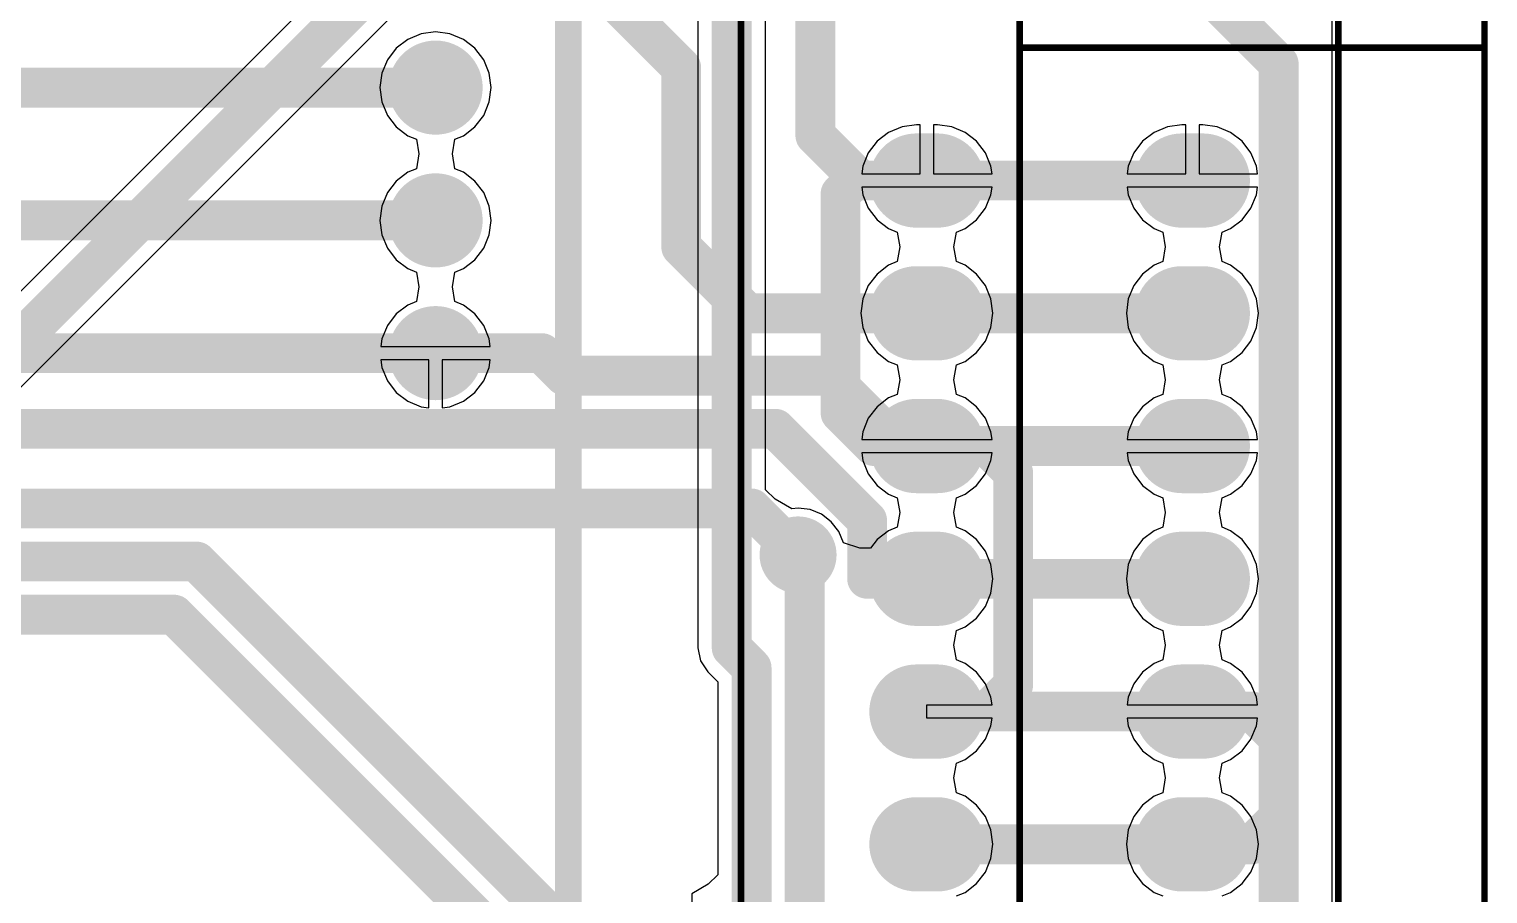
# Model space of a CAD drawing. Header units: millimetres. Extents: x 2.82 to 7.12, y 0.77 to 5.15.
# Drawn here: x 6.019 to 7.118, y 3.018 to 3.669 of the extents above; entities that cross this region are included whole.
import ezdxf

# ---------------------------------------------------------------- set-up
doc = ezdxf.new("R2010")
doc.units = ezdxf.units.MM
doc.header["$MEASUREMENT"] = 0
for name, color, linetype in [('BottomLayer', 5, 'Continuous'), ('BottomSolder', 6, 'Continuous'), ('Mechanical1', 6, 'Continuous'), ('MultiLayer', 9, 'Continuous'), ('PadHoleLayer', 156, 'Continuous'), ('TopLayer', 1, 'Continuous'), ('TopOverlay', 2, 'Continuous'), ('TopSolder', 216, 'Continuous'), ('ViaHoleLayer', 16, 'Continuous')]:
    doc.layers.add(name, color=color, linetype=linetype)

msp = doc.modelspace()

# ---------------------------------------------------------------- linework, layer by layer
at = {"layer": 'BottomLayer'}
for points, const_width in [([(6.863, 3.74), (6.96, 3.643)], 0.03), ([(6.451, 3.699), (6.51, 3.64)], 0.03), ([(6.51, 3.505), (6.51, 3.64)], 0.03), ([(6.96, 3.075), (6.96, 3.643)], 0.03), ([(5.725, 3.625), (6.325, 3.625)], 0.03), ([(6.6871, 3.555), (6.7029, 3.555)], 0.063), ([(6.8871, 3.555), (6.9029, 3.555)], 0.063), ([(6.695, 3.555), (6.895, 3.555)], 0.03), ([(5.725, 3.525), (6.325, 3.525)], 0.03), ([(6.51, 3.505), (6.56, 3.455)], 0.03), ([(6.6871, 3.455), (6.7029, 3.455)], 0.063), ([(6.8871, 3.455), (6.9029, 3.455)], 0.063), ([(6.56, 3.455), (6.695, 3.455)], 0.03), ([(6.695, 3.455), (6.895, 3.455)], 0.03), ([(5.725, 3.425), (6.325, 3.425)], 0.03), ([(6.325, 3.425), (6.405, 3.425)], 0.03), ([(6.405, 3.425), (6.422, 3.408)], 0.03), ([(6.422, 3.408), (6.621, 3.408)], 0.03), ([(6.621, 3.408), (6.674, 3.355)], 0.03), ([(6.6871, 3.355), (6.7029, 3.355)], 0.063), ([(6.8871, 3.355), (6.9029, 3.355)], 0.063), ([(5.541, 3.368), (6.581, 3.368)], 0.03), ([(6.581, 3.368), (6.65, 3.299)], 0.03), ([(6.674, 3.355), (6.695, 3.355)], 0.03), ([(6.695, 3.355), (6.895, 3.355)], 0.03), ([(5.4646, 3.308), (6.563, 3.308)], 0.03), ([(6.563, 3.308), (6.598, 3.273)], 0.03), ([(6.65, 3.255), (6.65, 3.299)], 0.03), ([(6.6871, 3.255), (6.7029, 3.255)], 0.063), ([(6.8871, 3.255), (6.9029, 3.255)], 0.063), ([(5.5046, 3.268), (6.145, 3.268)], 0.03), ([(6.145, 3.268), (6.558, 2.855)], 0.03), ([(6.65, 3.255), (6.695, 3.255)], 0.03), ([(6.695, 3.255), (6.895, 3.255)], 0.03), ([(5.553, 3.228), (6.128, 3.228)], 0.03), ([(6.128, 3.228), (6.579, 2.777)], 0.03), ([(6.6871, 3.155), (6.7029, 3.155)], 0.063), ([(6.8871, 3.155), (6.9029, 3.155)], 0.063), ([(6.695, 3.155), (6.895, 3.155)], 0.03), ([(6.94, 3.055), (6.96, 3.075)], 0.03), ([(6.6871, 3.055), (6.7029, 3.055)], 0.063), ([(6.8871, 3.055), (6.9029, 3.055)], 0.063), ([(6.695, 3.055), (6.895, 3.055)], 0.03), ([(6.895, 3.055), (6.94, 3.055)], 0.03)]:
    msp.add_lwpolyline(points, dxfattribs=dict(at, const_width=const_width))
for points, const_width in [([(6.3093, 3.625, 1), (6.3407, 3.625, 1)], 0.0315), ([(6.5025, 3.64, 1), (6.5175, 3.64, 1)], 0.015), ([(6.5025, 3.64, 1), (6.5175, 3.64, 1)], 0.015), ([(6.9525, 3.643, 1), (6.9675, 3.643, 1)], 0.015), ([(6.9525, 3.643, 1), (6.9675, 3.643, 1)], 0.015), ([(6.3175, 3.625, 1), (6.3325, 3.625, 1)], 0.015), ([(6.6714, 3.555, 1), (6.7029, 3.555, 1)], 0.0315), ([(6.6871, 3.555, 1), (6.7186, 3.555, 1)], 0.0315), ([(6.8714, 3.555, 1), (6.9029, 3.555, 1)], 0.0315), ([(6.8871, 3.555, 1), (6.9186, 3.555, 1)], 0.0315), ([(6.6875, 3.555, 1), (6.7025, 3.555, 1)], 0.015), ([(6.8875, 3.555, 1), (6.9025, 3.555, 1)], 0.015), ([(6.3093, 3.525, 1), (6.3407, 3.525, 1)], 0.0315), ([(6.3175, 3.525, 1), (6.3325, 3.525, 1)], 0.015), ([(6.5025, 3.505, 1), (6.5175, 3.505, 1)], 0.015), ([(6.5025, 3.505, 1), (6.5175, 3.505, 1)], 0.015), ([(6.6714, 3.455, 1), (6.7029, 3.455, 1)], 0.0315), ([(6.6871, 3.455, 1), (6.7186, 3.455, 1)], 0.0315), ([(6.8714, 3.455, 1), (6.9029, 3.455, 1)], 0.0315), ([(6.8871, 3.455, 1), (6.9186, 3.455, 1)], 0.0315), ([(6.5525, 3.455, 1), (6.5675, 3.455, 1)], 0.015), ([(6.5525, 3.455, 1), (6.5675, 3.455, 1)], 0.015), ([(6.6875, 3.455, 1), (6.7025, 3.455, 1)], 0.015), ([(6.6875, 3.455, 1), (6.7025, 3.455, 1)], 0.015), ([(6.8875, 3.455, 1), (6.9025, 3.455, 1)], 0.015), ([(6.3093, 3.425, 1), (6.3407, 3.425, 1)], 0.0315), ([(6.3175, 3.425, 1), (6.3325, 3.425, 1)], 0.015), ([(6.3175, 3.425, 1), (6.3325, 3.425, 1)], 0.015), ([(6.3975, 3.425, 1), (6.4125, 3.425, 1)], 0.015), ([(6.3975, 3.425, 1), (6.4125, 3.425, 1)], 0.015), ([(6.4145, 3.408, 1), (6.4295, 3.408, 1)], 0.015), ([(6.4145, 3.408, 1), (6.4295, 3.408, 1)], 0.015), ([(6.6135, 3.408, 1), (6.6285, 3.408, 1)], 0.015), ([(6.6135, 3.408, 1), (6.6285, 3.408, 1)], 0.015), ([(6.6714, 3.355, 1), (6.7029, 3.355, 1)], 0.0315), ([(6.6871, 3.355, 1), (6.7186, 3.355, 1)], 0.0315), ([(6.8714, 3.355, 1), (6.9029, 3.355, 1)], 0.0315), ([(6.8871, 3.355, 1), (6.9186, 3.355, 1)], 0.0315), ([(6.5735, 3.368, 1), (6.5885, 3.368, 1)], 0.015), ([(6.5735, 3.368, 1), (6.5885, 3.368, 1)], 0.015), ([(6.6665, 3.355, 1), (6.6815, 3.355, 1)], 0.015), ([(6.6665, 3.355, 1), (6.6815, 3.355, 1)], 0.015), ([(6.6875, 3.355, 1), (6.7025, 3.355, 1)], 0.015), ([(6.6875, 3.355, 1), (6.7025, 3.355, 1)], 0.015), ([(6.8875, 3.355, 1), (6.9025, 3.355, 1)], 0.015), ([(6.5555, 3.308, 1), (6.5705, 3.308, 1)], 0.015), ([(6.5555, 3.308, 1), (6.5705, 3.308, 1)], 0.015), ([(6.6425, 3.299, 1), (6.6575, 3.299, 1)], 0.015), ([(6.6425, 3.299, 1), (6.6575, 3.299, 1)], 0.015), ([(6.5855, 3.273, 1), (6.6105, 3.273, 1)], 0.025), ([(6.5905, 3.273, 1), (6.6055, 3.273, 1)], 0.015), ([(6.6714, 3.255, 1), (6.7029, 3.255, 1)], 0.0315), ([(6.6871, 3.255, 1), (6.7186, 3.255, 1)], 0.0315), ([(6.8714, 3.255, 1), (6.9029, 3.255, 1)], 0.0315), ([(6.8871, 3.255, 1), (6.9186, 3.255, 1)], 0.0315), ([(6.1375, 3.268, 1), (6.1525, 3.268, 1)], 0.015), ([(6.1375, 3.268, 1), (6.1525, 3.268, 1)], 0.015), ([(6.6425, 3.255, 1), (6.6575, 3.255, 1)], 0.015), ([(6.6425, 3.255, 1), (6.6575, 3.255, 1)], 0.015), ([(6.6875, 3.255, 1), (6.7025, 3.255, 1)], 0.015), ([(6.6875, 3.255, 1), (6.7025, 3.255, 1)], 0.015), ([(6.8875, 3.255, 1), (6.9025, 3.255, 1)], 0.015), ([(6.1205, 3.228, 1), (6.1355, 3.228, 1)], 0.015), ([(6.1205, 3.228, 1), (6.1355, 3.228, 1)], 0.015), ([(6.6714, 3.155, 1), (6.7029, 3.155, 1)], 0.0315), ([(6.6871, 3.155, 1), (6.7186, 3.155, 1)], 0.0315), ([(6.8714, 3.155, 1), (6.9029, 3.155, 1)], 0.0315), ([(6.8871, 3.155, 1), (6.9186, 3.155, 1)], 0.0315), ([(6.6875, 3.155, 1), (6.7025, 3.155, 1)], 0.015), ([(6.8875, 3.155, 1), (6.9025, 3.155, 1)], 0.015), ([(6.9525, 3.075, 1), (6.9675, 3.075, 1)], 0.015), ([(6.9525, 3.075, 1), (6.9675, 3.075, 1)], 0.015), ([(6.6714, 3.055, 1), (6.7029, 3.055, 1)], 0.0315), ([(6.6871, 3.055, 1), (6.7186, 3.055, 1)], 0.0315), ([(6.8714, 3.055, 1), (6.9029, 3.055, 1)], 0.0315), ([(6.8871, 3.055, 1), (6.9186, 3.055, 1)], 0.0315), ([(6.6875, 3.055, 1), (6.7025, 3.055, 1)], 0.015), ([(6.8875, 3.055, 1), (6.9025, 3.055, 1)], 0.015), ([(6.8875, 3.055, 1), (6.9025, 3.055, 1)], 0.015), ([(6.9325, 3.055, 1), (6.9475, 3.055, 1)], 0.015), ([(6.9325, 3.055, 1), (6.9475, 3.055, 1)], 0.015)]:
    msp.add_lwpolyline(points, format="xyb", close=True, dxfattribs=dict(at, const_width=const_width))
at = {"layer": 'BottomSolder'}
for points, const_width in [([(6.3073, 3.625, 1), (6.3427, 3.625, 1)], 0.0355), ([(6.6694, 3.555, 1), (6.7049, 3.555, 1)], 0.0355), ([(6.6851, 3.555, 1), (6.7206, 3.555, 1)], 0.0355), ([(6.8694, 3.555, 1), (6.9049, 3.555, 1)], 0.0355), ([(6.8851, 3.555, 1), (6.9206, 3.555, 1)], 0.0355), ([(6.3073, 3.525, 1), (6.3427, 3.525, 1)], 0.0355), ([(6.6694, 3.455, 1), (6.7049, 3.455, 1)], 0.0355), ([(6.6851, 3.455, 1), (6.7206, 3.455, 1)], 0.0355), ([(6.8694, 3.455, 1), (6.9049, 3.455, 1)], 0.0355), ([(6.8851, 3.455, 1), (6.9206, 3.455, 1)], 0.0355), ([(6.3073, 3.425, 1), (6.3427, 3.425, 1)], 0.0355), ([(6.6694, 3.355, 1), (6.7049, 3.355, 1)], 0.0355), ([(6.6851, 3.355, 1), (6.7206, 3.355, 1)], 0.0355), ([(6.8694, 3.355, 1), (6.9049, 3.355, 1)], 0.0355), ([(6.8851, 3.355, 1), (6.9206, 3.355, 1)], 0.0355), ([(6.5835, 3.273, 1), (6.6125, 3.273, 1)], 0.029), ([(6.6694, 3.255, 1), (6.7049, 3.255, 1)], 0.0355), ([(6.6851, 3.255, 1), (6.7206, 3.255, 1)], 0.0355), ([(6.8694, 3.255, 1), (6.9049, 3.255, 1)], 0.0355), ([(6.8851, 3.255, 1), (6.9206, 3.255, 1)], 0.0355), ([(6.6694, 3.155, 1), (6.7049, 3.155, 1)], 0.0355), ([(6.6851, 3.155, 1), (6.7206, 3.155, 1)], 0.0355), ([(6.8694, 3.155, 1), (6.9049, 3.155, 1)], 0.0355), ([(6.8851, 3.155, 1), (6.9206, 3.155, 1)], 0.0355), ([(6.6694, 3.055, 1), (6.7049, 3.055, 1)], 0.0355), ([(6.6851, 3.055, 1), (6.7206, 3.055, 1)], 0.0355), ([(6.8694, 3.055, 1), (6.9049, 3.055, 1)], 0.0355), ([(6.8851, 3.055, 1), (6.9206, 3.055, 1)], 0.0355)]:
    msp.add_lwpolyline(points, format="xyb", close=True, dxfattribs=dict(at, const_width=const_width))
at = {"layer": 'BottomSolder', "const_width": 0.071}
for points in [[(6.6871, 3.555), (6.7029, 3.555)], [(6.8871, 3.555), (6.9029, 3.555)], [(6.6871, 3.455), (6.7029, 3.455)], [(6.8871, 3.455), (6.9029, 3.455)], [(6.6871, 3.355), (6.7029, 3.355)], [(6.8871, 3.355), (6.9029, 3.355)], [(6.6871, 3.255), (6.7029, 3.255)], [(6.8871, 3.255), (6.9029, 3.255)], [(6.6871, 3.155), (6.7029, 3.155)], [(6.8871, 3.155), (6.9029, 3.155)], [(6.6871, 3.055), (6.7029, 3.055)], [(6.8871, 3.055), (6.9029, 3.055)]]:
    msp.add_lwpolyline(points, dxfattribs=at)
at = {"layer": 'Mechanical1', "const_width": 0.005}
msp.add_lwpolyline([(7.005, 0.995), (7.005, 4.945)], dxfattribs=at)
at = {"layer": 'MultiLayer'}
for points, const_width in [([(6.3093, 3.625, 1), (6.3407, 3.625, 1)], 0.0315), ([(6.6714, 3.555, 1), (6.7029, 3.555, 1)], 0.0315), ([(6.6871, 3.555, 1), (6.7186, 3.555, 1)], 0.0315), ([(6.8714, 3.555, 1), (6.9029, 3.555, 1)], 0.0315), ([(6.8871, 3.555, 1), (6.9186, 3.555, 1)], 0.0315), ([(6.3093, 3.525, 1), (6.3407, 3.525, 1)], 0.0315), ([(6.6714, 3.455, 1), (6.7029, 3.455, 1)], 0.0315), ([(6.6871, 3.455, 1), (6.7186, 3.455, 1)], 0.0315), ([(6.8714, 3.455, 1), (6.9029, 3.455, 1)], 0.0315), ([(6.8871, 3.455, 1), (6.9186, 3.455, 1)], 0.0315), ([(6.3093, 3.425, 1), (6.3407, 3.425, 1)], 0.0315), ([(6.6714, 3.355, 1), (6.7029, 3.355, 1)], 0.0315), ([(6.6871, 3.355, 1), (6.7186, 3.355, 1)], 0.0315), ([(6.8714, 3.355, 1), (6.9029, 3.355, 1)], 0.0315), ([(6.8871, 3.355, 1), (6.9186, 3.355, 1)], 0.0315), ([(6.5855, 3.273, 1), (6.6105, 3.273, 1)], 0.025), ([(6.6714, 3.255, 1), (6.7029, 3.255, 1)], 0.0315), ([(6.6871, 3.255, 1), (6.7186, 3.255, 1)], 0.0315), ([(6.8714, 3.255, 1), (6.9029, 3.255, 1)], 0.0315), ([(6.8871, 3.255, 1), (6.9186, 3.255, 1)], 0.0315), ([(6.6714, 3.155, 1), (6.7029, 3.155, 1)], 0.0315), ([(6.6871, 3.155, 1), (6.7186, 3.155, 1)], 0.0315), ([(6.8714, 3.155, 1), (6.9029, 3.155, 1)], 0.0315), ([(6.8871, 3.155, 1), (6.9186, 3.155, 1)], 0.0315), ([(6.6714, 3.055, 1), (6.7029, 3.055, 1)], 0.0315), ([(6.6871, 3.055, 1), (6.7186, 3.055, 1)], 0.0315), ([(6.8714, 3.055, 1), (6.9029, 3.055, 1)], 0.0315), ([(6.8871, 3.055, 1), (6.9186, 3.055, 1)], 0.0315)]:
    msp.add_lwpolyline(points, format="xyb", close=True, dxfattribs=dict(at, const_width=const_width))
at = {"layer": 'MultiLayer', "const_width": 0.063}
for points in [[(6.6871, 3.555), (6.7029, 3.555)], [(6.8871, 3.555), (6.9029, 3.555)], [(6.6871, 3.455), (6.7029, 3.455)], [(6.8871, 3.455), (6.9029, 3.455)], [(6.6871, 3.355), (6.7029, 3.355)], [(6.8871, 3.355), (6.9029, 3.355)], [(6.6871, 3.255), (6.7029, 3.255)], [(6.8871, 3.255), (6.9029, 3.255)], [(6.6871, 3.155), (6.7029, 3.155)], [(6.8871, 3.155), (6.9029, 3.155)], [(6.6871, 3.055), (6.7029, 3.055)], [(6.8871, 3.055), (6.9029, 3.055)]]:
    msp.add_lwpolyline(points, dxfattribs=at)
at = {"layer": 'PadHoleLayer'}
for points, const_width in [([(6.3171, 3.625, 1), (6.3329, 3.625, 1)], 0.0157), ([(6.6852, 3.555, 1), (6.7048, 3.555, 1)], 0.0197), ([(6.8852, 3.555, 1), (6.9048, 3.555, 1)], 0.0197), ([(6.3171, 3.525, 1), (6.3329, 3.525, 1)], 0.0157), ([(6.6852, 3.455, 1), (6.7048, 3.455, 1)], 0.0197), ([(6.8852, 3.455, 1), (6.9048, 3.455, 1)], 0.0197), ([(6.3171, 3.425, 1), (6.3329, 3.425, 1)], 0.0157), ([(6.6852, 3.355, 1), (6.7048, 3.355, 1)], 0.0197), ([(6.8852, 3.355, 1), (6.9048, 3.355, 1)], 0.0197), ([(6.6852, 3.255, 1), (6.7048, 3.255, 1)], 0.0197), ([(6.8852, 3.255, 1), (6.9048, 3.255, 1)], 0.0197), ([(6.6852, 3.155, 1), (6.7048, 3.155, 1)], 0.0197), ([(6.8852, 3.155, 1), (6.9048, 3.155, 1)], 0.0197), ([(6.6852, 3.055, 1), (6.7048, 3.055, 1)], 0.0197), ([(6.8852, 3.055, 1), (6.9048, 3.055, 1)], 0.0197)]:
    msp.add_lwpolyline(points, format="xyb", close=True, dxfattribs=dict(at, const_width=const_width))
at = {"layer": 'TopLayer'}
for p, q in [((7, 4.9022), (7, 1)), ((6.5225, 4.0154), (6.5225, 3.203)), ((6.5735, 3.322), (6.5735, 4.0176)), ((6.3568, 3.8159), (5.7141, 3.1732)), ((5.7502, 3.1371), (6.3929, 3.7798)), ((6.3041, 3.6612), (6.2954, 3.6546)), ((6.3142, 3.6654), (6.3041, 3.6612)), ((6.325, 3.6669), (6.3142, 3.6654)), ((6.3358, 3.6654), (6.325, 3.6669)), ((6.3459, 3.6612), (6.3358, 3.6654)), ((6.3546, 3.6546), (6.3459, 3.6612)), ((6.2954, 3.6546), (6.2888, 3.6459)), ((6.3612, 3.6459), (6.3546, 3.6546)), ((6.2888, 3.6459), (6.2846, 3.6358)), ((6.3654, 3.6358), (6.3612, 3.6459)), ((6.2846, 3.6358), (6.2831, 3.625)), ((6.3669, 3.625), (6.3654, 3.6358)), ((6.2831, 3.625), (6.2846, 3.6142)), ((6.3654, 3.6142), (6.3669, 3.625)), ((6.2846, 3.6142), (6.2888, 3.6041)), ((6.2888, 3.6041), (6.2954, 3.5954)), ((6.3546, 3.5954), (6.3612, 3.6041)), ((6.3612, 3.6041), (6.3654, 3.6142)), ((6.2954, 3.5954), (6.3041, 3.5888)), ((6.3459, 3.5888), (6.3546, 3.5954)), ((6.6763, 3.5954), (6.6662, 3.5912)), ((6.6871, 3.5969), (6.6763, 3.5954)), ((6.69, 3.5969), (6.6871, 3.5969)), ((6.69, 3.56), (6.69, 3.5969)), ((6.7029, 3.5969), (6.7, 3.5969)), ((6.7, 3.5969), (6.7, 3.56)), ((6.7137, 3.5954), (6.7029, 3.5969)), ((6.7238, 3.5912), (6.7137, 3.5954)), ((6.8763, 3.5954), (6.8662, 3.5912)), ((6.8871, 3.5969), (6.8763, 3.5954)), ((6.89, 3.5969), (6.8871, 3.5969)), ((6.89, 3.56), (6.89, 3.5969)), ((6.9029, 3.5969), (6.9, 3.5969)), ((6.9, 3.5969), (6.9, 3.56)), ((6.9137, 3.5954), (6.9029, 3.5969)), ((6.9238, 3.5912), (6.9137, 3.5954)), ((6.3041, 3.5888), (6.3106, 3.5861)), ((6.3106, 3.5861), (6.3124, 3.575)), ((6.3376, 3.575), (6.3394, 3.5861)), ((6.3394, 3.5861), (6.3459, 3.5888)), ((6.6575, 3.5846), (6.6509, 3.5759)), ((6.6662, 3.5912), (6.6575, 3.5846)), ((6.7325, 3.5846), (6.7238, 3.5912)), ((6.7391, 3.5759), (6.7325, 3.5846)), ((6.8575, 3.5846), (6.8509, 3.5759)), ((6.8662, 3.5912), (6.8575, 3.5846)), ((6.9325, 3.5846), (6.9238, 3.5912)), ((6.9391, 3.5759), (6.9325, 3.5846)), ((6.3124, 3.575), (6.3106, 3.5639)), ((6.3394, 3.5639), (6.3376, 3.575)), ((6.6509, 3.5759), (6.6467, 3.5658)), ((6.7433, 3.5658), (6.7391, 3.5759)), ((6.8509, 3.5759), (6.8467, 3.5658)), ((6.9433, 3.5658), (6.9391, 3.5759)), ((6.3041, 3.5612), (6.2954, 3.5546)), ((6.3106, 3.5639), (6.3041, 3.5612)), ((6.3459, 3.5612), (6.3394, 3.5639)), ((6.3546, 3.5546), (6.3459, 3.5612)), ((6.6467, 3.5658), (6.6459, 3.56)), ((6.6459, 3.56), (6.69, 3.56)), ((6.7, 3.56), (6.7441, 3.56)), ((6.7441, 3.56), (6.7433, 3.5658)), ((6.8467, 3.5658), (6.8459, 3.56)), ((6.8459, 3.56), (6.89, 3.56)), ((6.9, 3.56), (6.9441, 3.56)), ((6.9441, 3.56), (6.9433, 3.5658)), ((6.2954, 3.5546), (6.2888, 3.5459)), ((6.3612, 3.5459), (6.3546, 3.5546)), ((6.695, 3.55), (6.6459, 3.55)), ((6.6459, 3.55), (6.6467, 3.5442)), ((6.7441, 3.55), (6.695, 3.55)), ((6.7433, 3.5442), (6.7441, 3.55)), ((6.895, 3.55), (6.8459, 3.55)), ((6.8459, 3.55), (6.8467, 3.5442)), ((6.9441, 3.55), (6.895, 3.55)), ((6.9433, 3.5442), (6.9441, 3.55)), ((6.2888, 3.5459), (6.2846, 3.5358)), ((6.3654, 3.5358), (6.3612, 3.5459)), ((6.6467, 3.5442), (6.6509, 3.5341)), ((6.7391, 3.5341), (6.7433, 3.5442)), ((6.8467, 3.5442), (6.8509, 3.5341)), ((6.9391, 3.5341), (6.9433, 3.5442)), ((6.2846, 3.5358), (6.2831, 3.525)), ((6.3669, 3.525), (6.3654, 3.5358)), ((6.6509, 3.5341), (6.6575, 3.5254)), ((6.7325, 3.5254), (6.7391, 3.5341)), ((6.8509, 3.5341), (6.8575, 3.5254)), ((6.9325, 3.5254), (6.9391, 3.5341)), ((6.2831, 3.525), (6.2846, 3.5142)), ((6.3654, 3.5142), (6.3669, 3.525)), ((6.6575, 3.5254), (6.6662, 3.5188)), ((6.6662, 3.5188), (6.6727, 3.5161)), ((6.6727, 3.5161), (6.6746, 3.505)), ((6.7154, 3.505), (6.7173, 3.5161)), ((6.7173, 3.5161), (6.7238, 3.5188)), ((6.7238, 3.5188), (6.7325, 3.5254)), ((6.8575, 3.5254), (6.8662, 3.5188)), ((6.8662, 3.5188), (6.8727, 3.5161)), ((6.8727, 3.5161), (6.8746, 3.505)), ((6.9154, 3.505), (6.9173, 3.5161)), ((6.9173, 3.5161), (6.9238, 3.5188)), ((6.9238, 3.5188), (6.9325, 3.5254)), ((6.2846, 3.5142), (6.2888, 3.5041)), ((6.3612, 3.5041), (6.3654, 3.5142)), ((6.6746, 3.505), (6.6727, 3.4939)), ((6.7173, 3.4939), (6.7154, 3.505)), ((6.8746, 3.505), (6.8727, 3.4939)), ((6.9173, 3.4939), (6.9154, 3.505)), ((6.2888, 3.5041), (6.2954, 3.4954)), ((6.2954, 3.4954), (6.3041, 3.4888)), ((6.3459, 3.4888), (6.3546, 3.4954)), ((6.3546, 3.4954), (6.3612, 3.5041)), ((6.6727, 3.4939), (6.6662, 3.4912)), ((6.7238, 3.4912), (6.7173, 3.4939)), ((6.8727, 3.4939), (6.8662, 3.4912)), ((6.9238, 3.4912), (6.9173, 3.4939)), ((6.3041, 3.4888), (6.3106, 3.4861)), ((6.3106, 3.4861), (6.3124, 3.475)), ((6.3376, 3.475), (6.3394, 3.4861)), ((6.3394, 3.4861), (6.3459, 3.4888)), ((6.6575, 3.4846), (6.6509, 3.4759)), ((6.6662, 3.4912), (6.6575, 3.4846)), ((6.7325, 3.4846), (6.7238, 3.4912)), ((6.7391, 3.4759), (6.7325, 3.4846)), ((6.8575, 3.4846), (6.8509, 3.4759)), ((6.8662, 3.4912), (6.8575, 3.4846)), ((6.9325, 3.4846), (6.9238, 3.4912)), ((6.9391, 3.4759), (6.9325, 3.4846)), ((6.3124, 3.475), (6.3106, 3.4639)), ((6.3394, 3.4639), (6.3376, 3.475)), ((6.6509, 3.4759), (6.6467, 3.4658)), ((6.7433, 3.4658), (6.7391, 3.4759)), ((6.8509, 3.4759), (6.8467, 3.4658)), ((6.9433, 3.4658), (6.9391, 3.4759)), ((6.3041, 3.4612), (6.2954, 3.4546)), ((6.3106, 3.4639), (6.3041, 3.4612)), ((6.3459, 3.4612), (6.3394, 3.4639)), ((6.3546, 3.4546), (6.3459, 3.4612)), ((6.6467, 3.4658), (6.6453, 3.455)), ((6.7447, 3.455), (6.7433, 3.4658)), ((6.8467, 3.4658), (6.8453, 3.455)), ((6.9447, 3.455), (6.9433, 3.4658)), ((6.2954, 3.4546), (6.2888, 3.4459)), ((6.3612, 3.4459), (6.3546, 3.4546)), ((6.6453, 3.455), (6.6467, 3.4442)), ((6.7433, 3.4442), (6.7447, 3.455)), ((6.8453, 3.455), (6.8467, 3.4442)), ((6.9433, 3.4442), (6.9447, 3.455)), ((6.2888, 3.4459), (6.2846, 3.4358)), ((6.3654, 3.4358), (6.3612, 3.4459)), ((6.6467, 3.4442), (6.6509, 3.4341)), ((6.7391, 3.4341), (6.7433, 3.4442)), ((6.8467, 3.4442), (6.8509, 3.4341)), ((6.9391, 3.4341), (6.9433, 3.4442)), ((6.2846, 3.4358), (6.2838, 3.43)), ((6.2838, 3.43), (6.325, 3.43)), ((6.325, 3.43), (6.3662, 3.43)), ((6.3662, 3.43), (6.3654, 3.4358)), ((6.6509, 3.4341), (6.6575, 3.4254)), ((6.7325, 3.4254), (6.7391, 3.4341)), ((6.8509, 3.4341), (6.8575, 3.4254)), ((6.9325, 3.4254), (6.9391, 3.4341)), ((6.32, 3.42), (6.2838, 3.42)), ((6.2838, 3.42), (6.2846, 3.4142)), ((6.32, 3.3838), (6.32, 3.42)), ((6.3662, 3.42), (6.33, 3.42)), ((6.33, 3.42), (6.33, 3.3838)), ((6.3654, 3.4142), (6.3662, 3.42)), ((6.6575, 3.4254), (6.6662, 3.4188)), ((6.6662, 3.4188), (6.6727, 3.4161)), ((6.7173, 3.4161), (6.7238, 3.4188)), ((6.7238, 3.4188), (6.7325, 3.4254)), ((6.8575, 3.4254), (6.8662, 3.4188)), ((6.8662, 3.4188), (6.8727, 3.4161)), ((6.9173, 3.4161), (6.9238, 3.4188)), ((6.9238, 3.4188), (6.9325, 3.4254)), ((6.2846, 3.4142), (6.2888, 3.4041)), ((6.3612, 3.4041), (6.3654, 3.4142)), ((6.6727, 3.4161), (6.6746, 3.405)), ((6.7154, 3.405), (6.7173, 3.4161)), ((6.8727, 3.4161), (6.8746, 3.405)), ((6.9154, 3.405), (6.9173, 3.4161)), ((6.2888, 3.4041), (6.2954, 3.3954)), ((6.2954, 3.3954), (6.3041, 3.3888)), ((6.3459, 3.3888), (6.3546, 3.3954)), ((6.3546, 3.3954), (6.3612, 3.4041)), ((6.6746, 3.405), (6.6727, 3.3939)), ((6.7173, 3.3939), (6.7154, 3.405)), ((6.8746, 3.405), (6.8727, 3.3939)), ((6.9173, 3.3939), (6.9154, 3.405)), ((6.3041, 3.3888), (6.3142, 3.3846)), ((6.3142, 3.3846), (6.32, 3.3838)), ((6.33, 3.3838), (6.3358, 3.3846)), ((6.3358, 3.3846), (6.3459, 3.3888)), ((6.6575, 3.3846), (6.6509, 3.3759)), ((6.6662, 3.3912), (6.6575, 3.3846)), ((6.6727, 3.3939), (6.6662, 3.3912)), ((6.7238, 3.3912), (6.7173, 3.3939)), ((6.7325, 3.3846), (6.7238, 3.3912)), ((6.7391, 3.3759), (6.7325, 3.3846)), ((6.8575, 3.3846), (6.8509, 3.3759)), ((6.8662, 3.3912), (6.8575, 3.3846)), ((6.8727, 3.3939), (6.8662, 3.3912)), ((6.9238, 3.3912), (6.9173, 3.3939)), ((6.9325, 3.3846), (6.9238, 3.3912)), ((6.9391, 3.3759), (6.9325, 3.3846)), ((6.6509, 3.3759), (6.6467, 3.3658)), ((6.7433, 3.3658), (6.7391, 3.3759)), ((6.8509, 3.3759), (6.8467, 3.3658)), ((6.9433, 3.3658), (6.9391, 3.3759)), ((6.6467, 3.3658), (6.6459, 3.36)), ((6.7441, 3.36), (6.7433, 3.3658)), ((6.8467, 3.3658), (6.8459, 3.36)), ((6.9441, 3.36), (6.9433, 3.3658)), ((6.6459, 3.36), (6.695, 3.36)), ((6.695, 3.36), (6.7441, 3.36)), ((6.8459, 3.36), (6.895, 3.36)), ((6.895, 3.36), (6.9441, 3.36)), ((6.695, 3.35), (6.6459, 3.35)), ((6.6459, 3.35), (6.6467, 3.3442)), ((6.6467, 3.3442), (6.6509, 3.3341)), ((6.7441, 3.35), (6.695, 3.35)), ((6.7391, 3.3341), (6.7433, 3.3442)), ((6.7433, 3.3442), (6.7441, 3.35)), ((6.895, 3.35), (6.8459, 3.35)), ((6.8459, 3.35), (6.8467, 3.3442)), ((6.8467, 3.3442), (6.8509, 3.3341)), ((6.9441, 3.35), (6.895, 3.35)), ((6.9391, 3.3341), (6.9433, 3.3442)), ((6.9433, 3.3442), (6.9441, 3.35)), ((6.6509, 3.3341), (6.6575, 3.3254)), ((6.7325, 3.3254), (6.7391, 3.3341)), ((6.8509, 3.3341), (6.8575, 3.3254)), ((6.9325, 3.3254), (6.9391, 3.3341)), ((6.5808, 3.3149), (6.5735, 3.322)), ((6.6575, 3.3254), (6.6662, 3.3188)), ((6.6662, 3.3188), (6.6727, 3.3161)), ((6.7173, 3.3161), (6.7238, 3.3188)), ((6.7238, 3.3188), (6.7325, 3.3254)), ((6.8575, 3.3254), (6.8662, 3.3188)), ((6.8662, 3.3188), (6.8727, 3.3161)), ((6.9173, 3.3161), (6.9238, 3.3188)), ((6.9238, 3.3188), (6.9325, 3.3254)), ((6.5932, 3.3077), (6.5808, 3.3149)), ((6.598, 3.3083), (6.5932, 3.3077)), ((6.6071, 3.3071), (6.598, 3.3083)), ((6.6157, 3.3036), (6.6071, 3.3071)), ((6.6727, 3.3161), (6.6746, 3.305)), ((6.7154, 3.305), (6.7173, 3.3161)), ((6.8727, 3.3161), (6.8746, 3.305)), ((6.9154, 3.305), (6.9173, 3.3161)), ((6.623, 3.298), (6.6157, 3.3036)), ((6.6286, 3.2907), (6.623, 3.298)), ((6.6746, 3.305), (6.6727, 3.2939)), ((6.7173, 3.2939), (6.7154, 3.305)), ((6.8746, 3.305), (6.8727, 3.2939)), ((6.9173, 3.2939), (6.9154, 3.305)), ((6.6321, 3.2821), (6.6286, 3.2907)), ((6.6662, 3.2912), (6.6575, 3.2846)), ((6.6727, 3.2939), (6.6662, 3.2912)), ((6.7238, 3.2912), (6.7173, 3.2939)), ((6.7325, 3.2846), (6.7238, 3.2912)), ((6.8662, 3.2912), (6.8575, 3.2846)), ((6.8727, 3.2939), (6.8662, 3.2912)), ((6.9238, 3.2912), (6.9173, 3.2939)), ((6.9325, 3.2846), (6.9238, 3.2912)), ((6.6444, 3.2781), (6.6321, 3.2821)), ((6.6321, 3.2821), (6.6321, 3.2821)), ((6.6525, 3.278), (6.6444, 3.2781)), ((6.6575, 3.2846), (6.6525, 3.278)), ((6.7391, 3.2759), (6.7325, 3.2846)), ((6.7433, 3.2658), (6.7391, 3.2759)), ((6.8509, 3.2759), (6.8467, 3.2658)), ((6.8575, 3.2846), (6.8509, 3.2759)), ((6.9391, 3.2759), (6.9325, 3.2846)), ((6.9433, 3.2658), (6.9391, 3.2759)), ((6.7447, 3.255), (6.7433, 3.2658)), ((6.8467, 3.2658), (6.8453, 3.255)), ((6.9447, 3.255), (6.9433, 3.2658)), ((6.7433, 3.2442), (6.7447, 3.255)), ((6.8453, 3.255), (6.8467, 3.2442)), ((6.9433, 3.2442), (6.9447, 3.255)), ((6.7391, 3.2341), (6.7433, 3.2442)), ((6.8467, 3.2442), (6.8509, 3.2341)), ((6.9391, 3.2341), (6.9433, 3.2442)), ((6.7325, 3.2254), (6.7391, 3.2341)), ((6.8509, 3.2341), (6.8575, 3.2254)), ((6.9325, 3.2254), (6.9391, 3.2341)), ((6.7238, 3.2188), (6.7325, 3.2254)), ((6.8575, 3.2254), (6.8662, 3.2188)), ((6.9238, 3.2188), (6.9325, 3.2254)), ((6.7154, 3.205), (6.7173, 3.2161)), ((6.7173, 3.2161), (6.7238, 3.2188)), ((6.8662, 3.2188), (6.8727, 3.2161)), ((6.8727, 3.2161), (6.8746, 3.205)), ((6.9154, 3.205), (6.9173, 3.2161)), ((6.9173, 3.2161), (6.9238, 3.2188)), ((6.5225, 3.203), (6.5245, 3.1932)), ((6.7173, 3.1939), (6.7154, 3.205)), ((6.8746, 3.205), (6.8727, 3.1939)), ((6.9173, 3.1939), (6.9154, 3.205)), ((6.5245, 3.1932), (6.53, 3.185)), ((6.7238, 3.1912), (6.7173, 3.1939)), ((6.7325, 3.1846), (6.7238, 3.1912)), ((6.8662, 3.1912), (6.8575, 3.1846)), ((6.8727, 3.1939), (6.8662, 3.1912)), ((6.9238, 3.1912), (6.9173, 3.1939)), ((6.9325, 3.1846), (6.9238, 3.1912)), ((6.53, 3.185), (6.5375, 3.1774)), ((6.5375, 3.1774), (6.5375, 3.032)), ((6.7391, 3.1759), (6.7325, 3.1846)), ((6.7433, 3.1658), (6.7391, 3.1759)), ((6.8509, 3.1759), (6.8467, 3.1658)), ((6.8575, 3.1846), (6.8509, 3.1759)), ((6.9391, 3.1759), (6.9325, 3.1846)), ((6.9433, 3.1658), (6.9391, 3.1759)), ((6.7441, 3.16), (6.7433, 3.1658)), ((6.8467, 3.1658), (6.8459, 3.16)), ((6.9441, 3.16), (6.9433, 3.1658)), ((6.695, 3.15), (6.695, 3.16)), ((6.695, 3.16), (6.7441, 3.16)), ((6.8459, 3.16), (6.895, 3.16)), ((6.895, 3.16), (6.9441, 3.16)), ((6.7441, 3.15), (6.695, 3.15)), ((6.7391, 3.1341), (6.7433, 3.1442)), ((6.7433, 3.1442), (6.7441, 3.15)), ((6.895, 3.15), (6.8459, 3.15)), ((6.8459, 3.15), (6.8467, 3.1442)), ((6.8467, 3.1442), (6.8509, 3.1341)), ((6.9441, 3.15), (6.895, 3.15)), ((6.9391, 3.1341), (6.9433, 3.1442)), ((6.9433, 3.1442), (6.9441, 3.15)), ((6.7325, 3.1254), (6.7391, 3.1341)), ((6.8509, 3.1341), (6.8575, 3.1254)), ((6.9325, 3.1254), (6.9391, 3.1341)), ((6.7238, 3.1188), (6.7325, 3.1254)), ((6.8575, 3.1254), (6.8662, 3.1188)), ((6.9238, 3.1188), (6.9325, 3.1254)), ((6.7154, 3.105), (6.7173, 3.1161)), ((6.7173, 3.1161), (6.7238, 3.1188)), ((6.8662, 3.1188), (6.8727, 3.1161)), ((6.8727, 3.1161), (6.8746, 3.105)), ((6.9154, 3.105), (6.9173, 3.1161)), ((6.9173, 3.1161), (6.9238, 3.1188)), ((6.7173, 3.0939), (6.7154, 3.105)), ((6.8746, 3.105), (6.8727, 3.0939)), ((6.9173, 3.0939), (6.9154, 3.105)), ((6.7238, 3.0912), (6.7173, 3.0939)), ((6.7325, 3.0846), (6.7238, 3.0912)), ((6.8662, 3.0912), (6.8575, 3.0846)), ((6.8727, 3.0939), (6.8662, 3.0912)), ((6.9238, 3.0912), (6.9173, 3.0939)), ((6.9325, 3.0846), (6.9238, 3.0912)), ((6.7391, 3.0759), (6.7325, 3.0846)), ((6.8575, 3.0846), (6.8509, 3.0759)), ((6.9391, 3.0759), (6.9325, 3.0846)), ((6.7433, 3.0658), (6.7391, 3.0759)), ((6.7447, 3.055), (6.7433, 3.0658)), ((6.8467, 3.0658), (6.8453, 3.055)), ((6.8509, 3.0759), (6.8467, 3.0658)), ((6.9433, 3.0658), (6.9391, 3.0759)), ((6.9447, 3.055), (6.9433, 3.0658)), ((6.7433, 3.0442), (6.7447, 3.055)), ((6.8453, 3.055), (6.8467, 3.0442)), ((6.9433, 3.0442), (6.9447, 3.055)), ((6.7391, 3.0341), (6.7433, 3.0442)), ((6.8467, 3.0442), (6.8509, 3.0341)), ((6.9391, 3.0341), (6.9433, 3.0442)), ((6.7325, 3.0254), (6.7391, 3.0341)), ((6.8509, 3.0341), (6.8575, 3.0254)), ((6.9325, 3.0254), (6.9391, 3.0341)), ((6.5302, 3.0249), (6.518, 3.0178)), ((6.5375, 3.032), (6.5302, 3.0249)), ((6.7238, 3.0188), (6.7325, 3.0254)), ((6.8575, 3.0254), (6.8662, 3.0188)), ((6.9238, 3.0188), (6.9325, 3.0254)), ((6.518, 3.0178), (6.518, 2.983)), ((6.7173, 3.0161), (6.7238, 3.0188)), ((6.8662, 3.0188), (6.8727, 3.0161)), ((6.9173, 3.0161), (6.9238, 3.0188))]:
    msp.add_line(p, q, dxfattribs=at)
for points, const_width in [([(6.548, 3.203), (6.548, 4.026)], 0.03), ([(6.611, 3.589), (6.611, 3.886)], 0.03), ([(5.715, 3.138), (6.392, 3.815)], 0.03), ([(6.611, 3.589), (6.645, 3.555)], 0.03), ([(6.6871, 3.555), (6.7029, 3.555)], 0.063), ([(6.8871, 3.555), (6.9029, 3.555)], 0.063), ([(6.63, 3.545), (6.64, 3.555)], 0.03), ([(6.63, 3.38), (6.63, 3.545)], 0.03), ([(6.64, 3.555), (6.645, 3.555)], 0.03), ([(6.645, 3.555), (6.695, 3.555)], 0.03), ([(6.6871, 3.455), (6.7029, 3.455)], 0.063), ([(6.8871, 3.455), (6.9029, 3.455)], 0.063), ([(6.63, 3.38), (6.655, 3.355)], 0.03), ([(6.6871, 3.355), (6.7029, 3.355)], 0.063), ([(6.8871, 3.355), (6.9029, 3.355)], 0.063), ([(6.655, 3.355), (6.695, 3.355)], 0.03), ([(6.695, 3.355), (6.74, 3.355)], 0.03), ([(6.74, 3.355), (6.76, 3.335)], 0.03), ([(6.76, 3.175), (6.76, 3.335)], 0.03), ([(6.598, 3.273), (6.603, 3.268)], 0.03), ([(6.6871, 3.255), (6.7029, 3.255)], 0.063), ([(6.8871, 3.255), (6.9029, 3.255)], 0.063), ([(6.603, 2.68), (6.603, 3.268)], 0.03), ([(6.548, 3.203), (6.563, 3.188)], 0.03), ([(6.563, 1.92), (6.563, 3.188)], 0.03), ([(6.6871, 3.155), (6.7029, 3.155)], 0.063), ([(6.74, 3.155), (6.76, 3.175)], 0.03), ([(6.8871, 3.155), (6.9029, 3.155)], 0.063), ([(6.695, 3.155), (6.74, 3.155)], 0.03), ([(6.895, 3.155), (6.94, 3.155)], 0.03), ([(6.94, 3.155), (6.96, 3.135)], 0.03), ([(6.96, 2.975), (6.96, 3.135)], 0.03), ([(6.6871, 3.055), (6.7029, 3.055)], 0.063), ([(6.8871, 3.055), (6.9029, 3.055)], 0.063)]:
    msp.add_lwpolyline(points, dxfattribs=dict(at, const_width=const_width))
for points, const_width in [([(6.3093, 3.625, 1), (6.3407, 3.625, 1)], 0.0315), ([(6.6035, 3.589, 1), (6.6185, 3.589, 1)], 0.015), ([(6.6035, 3.589, 1), (6.6185, 3.589, 1)], 0.015), ([(6.6714, 3.555, 1), (6.7029, 3.555, 1)], 0.0315), ([(6.6871, 3.555, 1), (6.7186, 3.555, 1)], 0.0315), ([(6.8714, 3.555, 1), (6.9029, 3.555, 1)], 0.0315), ([(6.8871, 3.555, 1), (6.9186, 3.555, 1)], 0.0315), ([(6.6225, 3.545, 1), (6.6375, 3.545, 1)], 0.015), ([(6.6225, 3.545, 1), (6.6375, 3.545, 1)], 0.015), ([(6.6325, 3.555, 1), (6.6475, 3.555, 1)], 0.015), ([(6.6325, 3.555, 1), (6.6475, 3.555, 1)], 0.015), ([(6.6375, 3.555, 1), (6.6525, 3.555, 1)], 0.015), ([(6.6375, 3.555, 1), (6.6525, 3.555, 1)], 0.015), ([(6.6375, 3.555, 1), (6.6525, 3.555, 1)], 0.015), ([(6.6875, 3.555, 1), (6.7025, 3.555, 1)], 0.015), ([(6.3093, 3.525, 1), (6.3407, 3.525, 1)], 0.0315), ([(6.6714, 3.455, 1), (6.7029, 3.455, 1)], 0.0315), ([(6.6871, 3.455, 1), (6.7186, 3.455, 1)], 0.0315), ([(6.8714, 3.455, 1), (6.9029, 3.455, 1)], 0.0315), ([(6.8871, 3.455, 1), (6.9186, 3.455, 1)], 0.0315), ([(6.3093, 3.425, 1), (6.3407, 3.425, 1)], 0.0315), ([(6.6225, 3.38, 1), (6.6375, 3.38, 1)], 0.015), ([(6.6225, 3.38, 1), (6.6375, 3.38, 1)], 0.015), ([(6.6714, 3.355, 1), (6.7029, 3.355, 1)], 0.0315), ([(6.6871, 3.355, 1), (6.7186, 3.355, 1)], 0.0315), ([(6.8714, 3.355, 1), (6.9029, 3.355, 1)], 0.0315), ([(6.8871, 3.355, 1), (6.9186, 3.355, 1)], 0.0315), ([(6.6475, 3.355, 1), (6.6625, 3.355, 1)], 0.015), ([(6.6475, 3.355, 1), (6.6625, 3.355, 1)], 0.015), ([(6.6875, 3.355, 1), (6.7025, 3.355, 1)], 0.015), ([(6.6875, 3.355, 1), (6.7025, 3.355, 1)], 0.015), ([(6.7325, 3.355, 1), (6.7475, 3.355, 1)], 0.015), ([(6.7325, 3.355, 1), (6.7475, 3.355, 1)], 0.015), ([(6.7525, 3.335, 1), (6.7675, 3.335, 1)], 0.015), ([(6.7525, 3.335, 1), (6.7675, 3.335, 1)], 0.015), ([(6.5855, 3.273, 1), (6.6105, 3.273, 1)], 0.025), ([(6.5905, 3.273, 1), (6.6055, 3.273, 1)], 0.015), ([(6.6714, 3.255, 1), (6.7029, 3.255, 1)], 0.0315), ([(6.6871, 3.255, 1), (6.7186, 3.255, 1)], 0.0315), ([(6.8714, 3.255, 1), (6.9029, 3.255, 1)], 0.0315), ([(6.8871, 3.255, 1), (6.9186, 3.255, 1)], 0.0315), ([(6.5955, 3.268, 1), (6.6105, 3.268, 1)], 0.015), ([(6.5955, 3.268, 1), (6.6105, 3.268, 1)], 0.015), ([(6.5405, 3.203, 1), (6.5555, 3.203, 1)], 0.015), ([(6.5405, 3.203, 1), (6.5555, 3.203, 1)], 0.015), ([(6.5555, 3.188, 1), (6.5705, 3.188, 1)], 0.015), ([(6.5555, 3.188, 1), (6.5705, 3.188, 1)], 0.015), ([(6.6714, 3.155, 1), (6.7029, 3.155, 1)], 0.0315), ([(6.6871, 3.155, 1), (6.7186, 3.155, 1)], 0.0315), ([(6.7525, 3.175, 1), (6.7675, 3.175, 1)], 0.015), ([(6.7525, 3.175, 1), (6.7675, 3.175, 1)], 0.015), ([(6.8714, 3.155, 1), (6.9029, 3.155, 1)], 0.0315), ([(6.8871, 3.155, 1), (6.9186, 3.155, 1)], 0.0315), ([(6.6875, 3.155, 1), (6.7025, 3.155, 1)], 0.015), ([(6.7325, 3.155, 1), (6.7475, 3.155, 1)], 0.015), ([(6.7325, 3.155, 1), (6.7475, 3.155, 1)], 0.015), ([(6.8875, 3.155, 1), (6.9025, 3.155, 1)], 0.015), ([(6.9325, 3.155, 1), (6.9475, 3.155, 1)], 0.015), ([(6.9325, 3.155, 1), (6.9475, 3.155, 1)], 0.015), ([(6.9525, 3.135, 1), (6.9675, 3.135, 1)], 0.015), ([(6.9525, 3.135, 1), (6.9675, 3.135, 1)], 0.015), ([(6.6714, 3.055, 1), (6.7029, 3.055, 1)], 0.0315), ([(6.6871, 3.055, 1), (6.7186, 3.055, 1)], 0.0315), ([(6.8714, 3.055, 1), (6.9029, 3.055, 1)], 0.0315), ([(6.8871, 3.055, 1), (6.9186, 3.055, 1)], 0.0315)]:
    msp.add_lwpolyline(points, format="xyb", close=True, dxfattribs=dict(at, const_width=const_width))
at = {"layer": 'TopOverlay'}
for points, const_width in [([(6.555, 2.615), (6.555, 3.735)], 0.005), ([(6.765, 2.615), (6.765, 3.735)], 0.005), ([(7.115, 2.615), (7.115, 3.735)], 0.005), ([(6.425, 2.455), (6.425, 3.705)], 0.02), ([(6.765, 3.655), (7.115, 3.655)], 0.005)]:
    msp.add_lwpolyline(points, dxfattribs=dict(at, const_width=const_width))
at = {"layer": 'TopOverlay', "const_width": 0.0025}
for points in [[(6.7637, 3.655, 1), (6.7663, 3.655, 1)], [(7.1137, 3.655, 1), (7.1162, 3.655, 1)]]:
    msp.add_lwpolyline(points, format="xyb", close=True, dxfattribs=at)
at = {"layer": 'TopSolder'}
for points, const_width in [([(6.3073, 3.625, 1), (6.3427, 3.625, 1)], 0.0355), ([(6.6694, 3.555, 1), (6.7049, 3.555, 1)], 0.0355), ([(6.6851, 3.555, 1), (6.7206, 3.555, 1)], 0.0355), ([(6.8694, 3.555, 1), (6.9049, 3.555, 1)], 0.0355), ([(6.8851, 3.555, 1), (6.9206, 3.555, 1)], 0.0355), ([(6.3073, 3.525, 1), (6.3427, 3.525, 1)], 0.0355), ([(6.6694, 3.455, 1), (6.7049, 3.455, 1)], 0.0355), ([(6.6851, 3.455, 1), (6.7206, 3.455, 1)], 0.0355), ([(6.8694, 3.455, 1), (6.9049, 3.455, 1)], 0.0355), ([(6.8851, 3.455, 1), (6.9206, 3.455, 1)], 0.0355), ([(6.3073, 3.425, 1), (6.3427, 3.425, 1)], 0.0355), ([(6.6694, 3.355, 1), (6.7049, 3.355, 1)], 0.0355), ([(6.6851, 3.355, 1), (6.7206, 3.355, 1)], 0.0355), ([(6.8694, 3.355, 1), (6.9049, 3.355, 1)], 0.0355), ([(6.8851, 3.355, 1), (6.9206, 3.355, 1)], 0.0355), ([(6.5835, 3.273, 1), (6.6125, 3.273, 1)], 0.029), ([(6.6694, 3.255, 1), (6.7049, 3.255, 1)], 0.0355), ([(6.6851, 3.255, 1), (6.7206, 3.255, 1)], 0.0355), ([(6.8694, 3.255, 1), (6.9049, 3.255, 1)], 0.0355), ([(6.8851, 3.255, 1), (6.9206, 3.255, 1)], 0.0355), ([(6.6694, 3.155, 1), (6.7049, 3.155, 1)], 0.0355), ([(6.6851, 3.155, 1), (6.7206, 3.155, 1)], 0.0355), ([(6.8694, 3.155, 1), (6.9049, 3.155, 1)], 0.0355), ([(6.8851, 3.155, 1), (6.9206, 3.155, 1)], 0.0355), ([(6.6694, 3.055, 1), (6.7049, 3.055, 1)], 0.0355), ([(6.6851, 3.055, 1), (6.7206, 3.055, 1)], 0.0355), ([(6.8694, 3.055, 1), (6.9049, 3.055, 1)], 0.0355), ([(6.8851, 3.055, 1), (6.9206, 3.055, 1)], 0.0355)]:
    msp.add_lwpolyline(points, format="xyb", close=True, dxfattribs=dict(at, const_width=const_width))
at = {"layer": 'TopSolder', "const_width": 0.071}
for points in [[(6.6871, 3.555), (6.7029, 3.555)], [(6.8871, 3.555), (6.9029, 3.555)], [(6.6871, 3.455), (6.7029, 3.455)], [(6.8871, 3.455), (6.9029, 3.455)], [(6.6871, 3.355), (6.7029, 3.355)], [(6.8871, 3.355), (6.9029, 3.355)], [(6.6871, 3.255), (6.7029, 3.255)], [(6.8871, 3.255), (6.9029, 3.255)], [(6.6871, 3.155), (6.7029, 3.155)], [(6.8871, 3.155), (6.9029, 3.155)], [(6.6871, 3.055), (6.7029, 3.055)], [(6.8871, 3.055), (6.9029, 3.055)]]:
    msp.add_lwpolyline(points, dxfattribs=at)
at = {"layer": 'ViaHoleLayer', "const_width": 0.014}
msp.add_lwpolyline([(6.591, 3.273, 1), (6.605, 3.273, 1)], format="xyb", close=True, dxfattribs=at)

doc.saveas('drawing.dxf')
